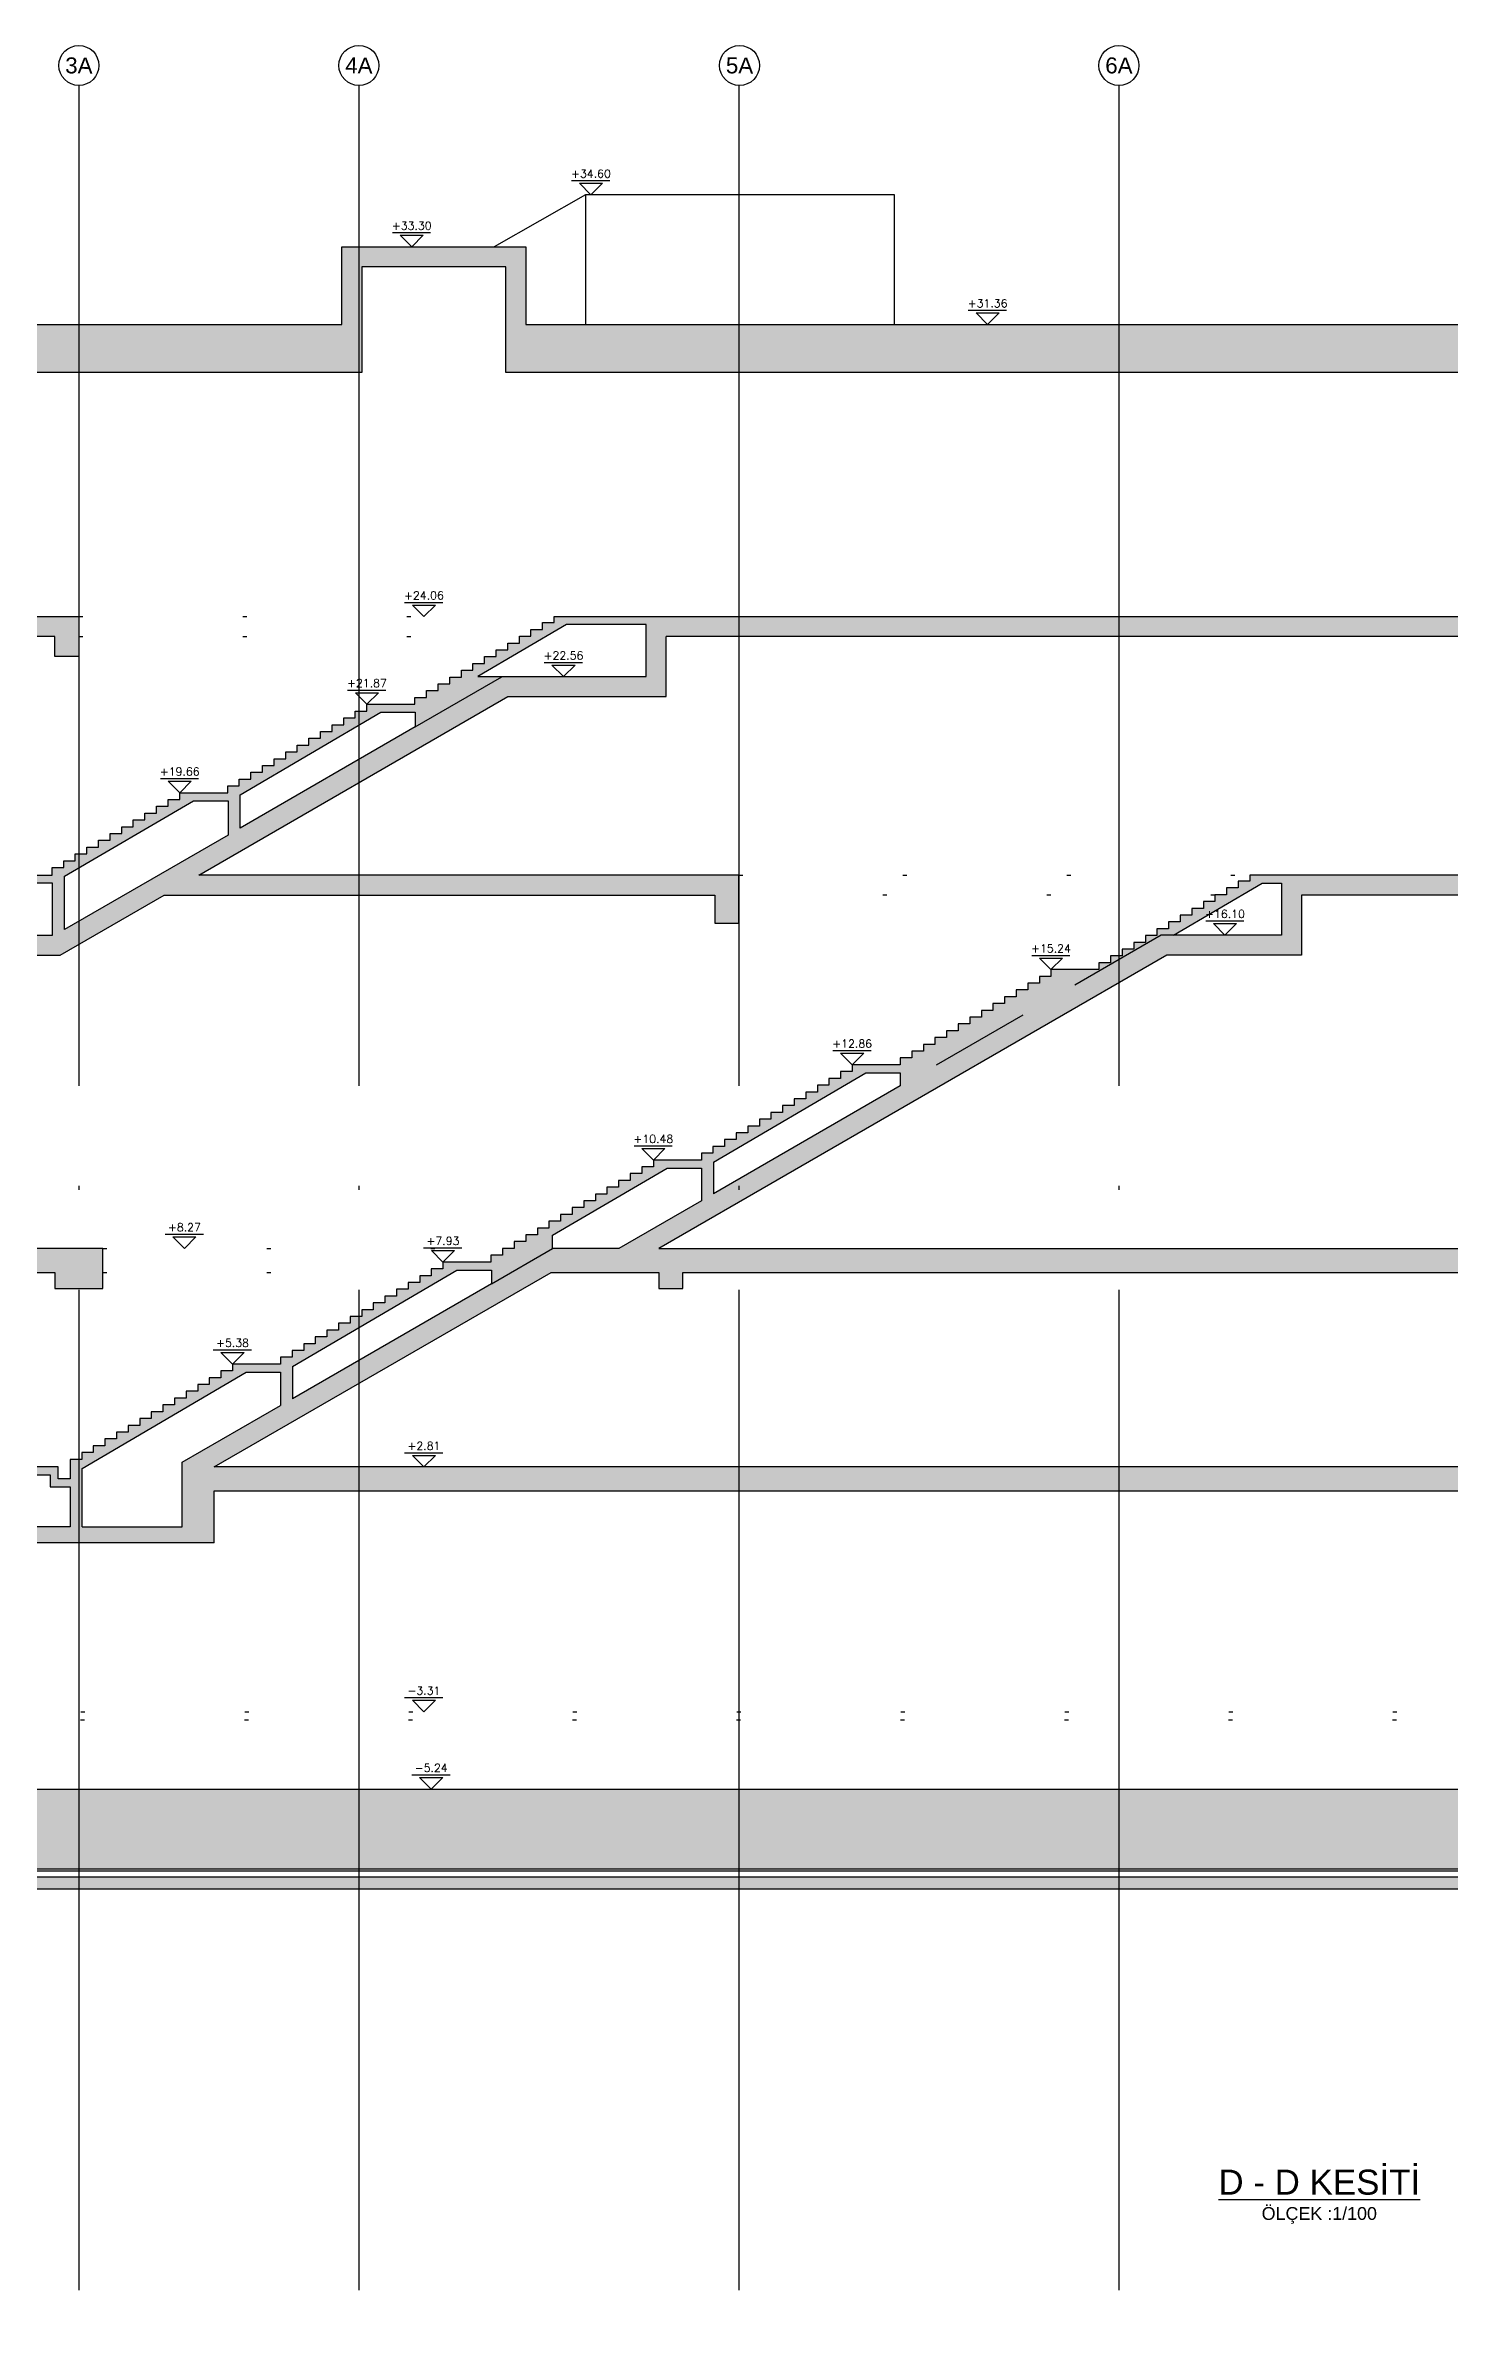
# Model space of a CAD drawing. Header units: millimetres. Extents: x 400382 to 401500, y 4543975 to 4544133.
# Drawn here: x 400922.4 to 400957.5, y 4544004.7 to 4544061.6 of the extents above; entities that cross this region are included whole.
import ezdxf
from ezdxf.enums import TextEntityAlignment as Align

# ---------------------------------------------------------------- set-up
doc = ezdxf.new("R2010")
doc.units = ezdxf.units.MM
for name, pattern in [('AKS', [3, 2.5, -0.25, 0, -0.25]), ('CIZGI', [0.4, 0.25, -0.15]), ('CONTINU', [0]), ('Dot', [4, 0, -4])]:
    doc.linetypes.add(name, pattern=pattern)
for name, color, linetype in [('aks prota', 2, 'AKS'), ('caks prota', 4, 'Continuous'), ('görünüş prota', 4, 'Continuous'), ('kesik prota', 2, 'CIZGI'), ('kesit prota', 1, 'Continuous'), ('kesit tarama prota', 252, 'Continuous'), ('kot prota', 4, 'Continuous'), ('PRT-CST-rc_level', 6, 'Continuous'), ('PRT-CST-rc_levermark', 4, 'Continuous'), ('t35 prota', 3, 'Continuous'), ('taks prota', 7, 'Continuous'), ('tplan prota', 7, 'Continuous')]:
    doc.layers.add(name, color=color, linetype=linetype)
doc.styles.add('Arial', font='Arial.ttf')
doc.styles.add('OLCU', font='romanstw.shx')
doc.styles.add('TAKS', font='Arial Unicode.ttf')

# ---------------------------------------------------------------- blocks, each defined once
blk = doc.blocks.new('KOTK5')
at = {"layer": 'PRT-CST-rc_levermark'}
blk.add_line((217, 160), (-213, 160), dxfattribs=at)
blk.add_lwpolyline([(130, 130), (-130, 130), (0, 0)], close=True, dxfattribs=at)
at = {"layer": 'PRT-CST-rc_level', "style": 'OLCU'}
blk.add_attdef('000.00', text='', height=90, dxfattribs=at).set_placement((0, 193), align=Align.CENTER)

msp = doc.modelspace()

# ---------------------------------------------------------------- hatches: boundary and pattern name
at = {"layer": 'kesit tarama prota'}
h = msp.add_hatch(color=256, dxfattribs=at)
h.dxf.hatch_style = 1
h.paths.add_polyline_path([(401014.165, 4544054.579), (400934.388, 4544054.579), (400934.388, 4544056.519), (400929.785, 4544056.519), (400929.785, 4544054.579), (400908.962, 4544054.579), (400908.962, 4544023.829), (400908.562, 4544023.829), (400908.562, 4544023.429), (400910.962, 4544023.429), (400910.962, 4544025.429), (400919.062, 4544025.429), (400919.062, 4544024.129), (400926.598, 4544024.129), (400926.598, 4544025.429), (401010.462, 4544025.429), (401010.462, 4544024.759), (401014.545, 4544024.759), (401014.545, 4544025.159), (401013.865, 4544025.159), (401013.865, 4544040.319), (401014.165, 4544040.319), (401014.165, 4544040.819), (400994.725, 4544040.819), (400994.725, 4544039.519), (400996.767, 4544039.519), (400996.767, 4544040.319), (401010.462, 4544040.319), (401010.462, 4544031.489), (401000.68, 4544031.489), (401000.68, 4544033.789), (401001.37, 4544033.789), (401001.37, 4544034.189), (400978.903, 4544034.189), (400978.903, 4544033.789), (400979.584, 4544033.789), (400979.584, 4544031.489), (400937.71, 4544031.489), (400950.406, 4544038.819), (400953.775, 4544038.819), (400953.775, 4544040.319), (400958.97, 4544040.319), (400958.97, 4544038.819), (400965.27, 4544038.819), (400965.27, 4544040.319), (400983.495, 4544040.319), (400983.495, 4544039.519), (400984.687, 4544039.519), (400984.687, 4544038.819), (400986.995, 4544038.819), (400994.638, 4544035.249), (400994.638, 4544035.827), (400989.836, 4544038.069), (400990.707, 4544038.069), (400991.546, 4544037.684), (400991.546, 4544038.029), (400991.546, 4544038.199), (400991.175, 4544038.199), (400991.175, 4544038.369), (400989.403, 4544038.369), (400989.403, 4544038.539), (400989.032, 4544038.539), (400989.032, 4544038.709), (400988.622, 4544038.709), (400988.622, 4544038.637), (400987.16, 4544039.319), (400985.538, 4544039.319), (400985.538, 4544040.819), (400965.957, 4544040.819), (400973.682, 4544045.279), (400977.705, 4544045.279), (400977.705, 4544046.779), (400984.007, 4544046.779), (400984.007, 4544045.779), (400985.028, 4544045.779), (400985.028, 4544046.779), (401014.165, 4544046.779), (401014.165, 4544047.279), (400974.881, 4544047.279), (400974.881, 4544047.129), (400974.591, 4544047.129), (400974.591, 4544046.959), (400974.301, 4544046.959), (400974.301, 4544046.789), (400974.011, 4544046.789), (400974.011, 4544046.619), (400973.721, 4544046.619), (400973.721, 4544046.449), (400973.431, 4544046.449), (400973.431, 4544046.279), (400973.141, 4544046.279), (400973.141, 4544046.109), (400972.851, 4544046.109), (400972.851, 4544045.939), (400972.561, 4544045.939), (400972.561, 4544045.769), (400972.271, 4544045.769), (400972.271, 4544045.599), (400971.981, 4544045.599), (400971.981, 4544045.429), (400971.691, 4544045.429), (400971.691, 4544045.259), (400971.401, 4544045.259), (400971.401, 4544045.089), (400970.211, 4544045.089), (400970.211, 4544044.919), (400969.921, 4544044.919), (400969.921, 4544044.749), (400969.631, 4544044.749), (400969.631, 4544044.579), (400969.341, 4544044.579), (400969.341, 4544044.409), (400969.051, 4544044.409), (400969.051, 4544044.239), (400968.761, 4544044.239), (400968.761, 4544044.069), (400968.471, 4544044.069), (400968.471, 4544043.899), (400968.181, 4544043.899), (400968.181, 4544043.729), (400967.891, 4544043.729), (400967.891, 4544043.559), (400967.601, 4544043.559), (400967.601, 4544043.389), (400967.311, 4544043.389), (400967.311, 4544043.219), (400967.021, 4544043.219), (400967.021, 4544043.049), (400966.731, 4544043.049), (400966.731, 4544042.879), (400965.541, 4544042.879), (400965.541, 4544042.709), (400965.251, 4544042.709), (400965.251, 4544042.539), (400964.961, 4544042.539), (400964.961, 4544042.369), (400964.671, 4544042.369), (400964.671, 4544042.199), (400964.381, 4544042.199), (400964.381, 4544042.029), (400964.091, 4544042.029), (400964.091, 4544041.859), (400963.801, 4544041.859), (400963.801, 4544041.689), (400963.511, 4544041.689), (400963.511, 4544041.519), (400963.221, 4544041.519), (400963.221, 4544041.349), (400962.931, 4544041.349), (400962.931, 4544041.179), (400962.641, 4544041.179), (400962.641, 4544041.009), (400962.351, 4544041.009), (400962.351, 4544040.819), (400960.595, 4544040.819), (400960.595, 4544040.619), (400962.361, 4544040.619), (400962.361, 4544039.319), (400959.47, 4544039.319), (400959.47, 4544040.619), (400959.795, 4544040.619), (400959.795, 4544040.819), (400952.483, 4544040.819), (400952.483, 4544040.669), (400952.193, 4544040.669), (400952.193, 4544040.499), (400951.903, 4544040.499), (400951.903, 4544040.329), (400951.613, 4544040.329), (400951.613, 4544040.159), (400951.323, 4544040.159), (400951.323, 4544039.989), (400951.033, 4544039.989), (400951.033, 4544039.819), (400950.743, 4544039.819), (400950.743, 4544039.649), (400950.453, 4544039.649), (400950.453, 4544039.479), (400950.163, 4544039.479), (400950.163, 4544039.309), (400949.873, 4544039.309), (400949.873, 4544039.139), (400949.583, 4544039.139), (400949.583, 4544038.969), (400949.293, 4544038.969), (400949.293, 4544038.799), (400949.003, 4544038.799), (400949.003, 4544038.629), (400948.713, 4544038.629), (400948.713, 4544038.459), (400947.513, 4544038.459), (400947.513, 4544038.289), (400947.223, 4544038.289), (400947.223, 4544038.119), (400946.933, 4544038.119), (400946.933, 4544037.949), (400946.643, 4544037.949), (400946.643, 4544037.779), (400946.353, 4544037.779), (400946.353, 4544037.609), (400946.063, 4544037.609), (400946.063, 4544037.439), (400945.773, 4544037.439), (400945.773, 4544037.269), (400945.483, 4544037.269), (400945.483, 4544037.099), (400945.193, 4544037.099), (400945.193, 4544036.929), (400944.903, 4544036.929), (400944.903, 4544036.759), (400944.613, 4544036.759), (400944.613, 4544036.589), (400944.323, 4544036.589), (400944.323, 4544036.419), (400944.033, 4544036.419), (400944.033, 4544036.249), (400943.743, 4544036.249), (400943.743, 4544036.079), (400942.543, 4544036.079), (400942.543, 4544035.909), (400942.253, 4544035.909), (400942.253, 4544035.739), (400941.963, 4544035.739), (400941.963, 4544035.569), (400941.673, 4544035.569), (400941.673, 4544035.399), (400941.383, 4544035.399), (400941.383, 4544035.229), (400941.093, 4544035.229), (400941.093, 4544035.059), (400940.803, 4544035.059), (400940.803, 4544034.889), (400940.513, 4544034.889), (400940.513, 4544034.719), (400940.223, 4544034.719), (400940.223, 4544034.549), (400939.933, 4544034.549), (400939.933, 4544034.379), (400939.643, 4544034.379), (400939.643, 4544034.209), (400939.353, 4544034.209), (400939.353, 4544034.039), (400939.063, 4544034.039), (400939.063, 4544033.869), (400938.773, 4544033.869), (400938.773, 4544033.699), (400937.573, 4544033.699), (400937.573, 4544033.529), (400937.283, 4544033.529), (400937.283, 4544033.359), (400936.993, 4544033.359), (400936.993, 4544033.189), (400936.703, 4544033.189), (400936.703, 4544033.019), (400936.413, 4544033.019), (400936.413, 4544032.849), (400936.123, 4544032.849), (400936.123, 4544032.679), (400935.833, 4544032.679), (400935.833, 4544032.509), (400935.543, 4544032.509), (400935.543, 4544032.339), (400935.253, 4544032.339), (400935.253, 4544032.169), (400934.963, 4544032.169), (400934.963, 4544031.999), (400934.673, 4544031.999), (400934.673, 4544031.829), (400934.383, 4544031.829), (400934.383, 4544031.659), (400934.093, 4544031.659), (400934.093, 4544031.489), (400933.803, 4544031.489), (400933.803, 4544031.319), (400933.513, 4544031.319), (400933.513, 4544031.149), (400932.313, 4544031.149), (400932.313, 4544030.979), (400932.023, 4544030.979), (400932.023, 4544030.809), (400931.733, 4544030.809), (400931.733, 4544030.639), (400931.443, 4544030.639), (400931.443, 4544030.469), (400931.153, 4544030.469), (400931.153, 4544030.299), (400930.863, 4544030.299), (400930.863, 4544030.129), (400930.573, 4544030.129), (400930.573, 4544029.959), (400930.283, 4544029.959), (400930.283, 4544029.789), (400929.993, 4544029.789), (400929.993, 4544029.619), (400929.703, 4544029.619), (400929.703, 4544029.449), (400929.413, 4544029.449), (400929.413, 4544029.279), (400929.123, 4544029.279), (400929.123, 4544029.109), (400928.833, 4544029.109), (400928.833, 4544028.939), (400928.543, 4544028.939), (400928.543, 4544028.769), (400928.253, 4544028.769), (400928.253, 4544028.599), (400927.053, 4544028.599), (400927.053, 4544028.429), (400926.763, 4544028.429), (400926.763, 4544028.259), (400926.473, 4544028.259), (400926.473, 4544028.089), (400926.183, 4544028.089), (400926.183, 4544027.919), (400925.893, 4544027.919), (400925.893, 4544027.749), (400925.603, 4544027.749), (400925.603, 4544027.579), (400925.313, 4544027.579), (400925.313, 4544027.409), (400925.023, 4544027.409), (400925.023, 4544027.239), (400924.733, 4544027.239), (400924.733, 4544027.069), (400924.443, 4544027.069), (400924.443, 4544026.899), (400924.153, 4544026.899), (400924.153, 4544026.729), (400923.863, 4544026.729), (400923.863, 4544026.559), (400923.573, 4544026.559), (400923.573, 4544026.389), (400923.283, 4544026.389), (400923.283, 4544026.219), (400922.993, 4544026.219), (400922.993, 4544025.729), (400922.693, 4544025.729), (400922.693, 4544026.029), (400920.762, 4544026.029), (400920.762, 4544025.829), (400922.493, 4544025.829), (400922.493, 4544025.529), (400922.993, 4544025.529), (400922.993, 4544024.529), (400919.662, 4544024.529), (400919.662, 4544025.829), (400919.962, 4544025.829), (400919.962, 4544026.029), (400910.962, 4544026.029), (400910.962, 4544030.889), (400922.612, 4544030.889), (400922.612, 4544030.489), (400923.812, 4544030.489), (400923.812, 4544031.489), (400910.462, 4544031.489), (400910.462, 4544040.319), (400918.012, 4544040.319), (400918.012, 4544038.819), (400922.745, 4544038.819), (400925.343, 4544040.319), (400939.112, 4544040.319), (400939.112, 4544039.619), (400939.712, 4544039.619), (400939.712, 4544040.819), (400926.209, 4544040.819), (400933.934, 4544045.279), (400937.897, 4544045.279), (400937.897, 4544046.779), (400965.712, 4544046.779), (400965.712, 4544047.279), (400935.093, 4544047.279), (400935.093, 4544047.129), (400934.803, 4544047.129), (400934.803, 4544046.959), (400934.513, 4544046.959), (400934.513, 4544046.789), (400934.223, 4544046.789), (400934.223, 4544046.619), (400933.933, 4544046.619), (400933.933, 4544046.449), (400933.643, 4544046.449), (400933.643, 4544046.279), (400933.353, 4544046.279), (400933.353, 4544046.109), (400933.063, 4544046.109), (400933.063, 4544045.939), (400932.773, 4544045.939), (400932.773, 4544045.769), (400932.483, 4544045.769), (400932.483, 4544045.599), (400932.193, 4544045.599), (400932.193, 4544045.429), (400931.903, 4544045.429), (400931.903, 4544045.259), (400931.613, 4544045.259), (400931.613, 4544045.089), (400930.413, 4544045.089), (400930.413, 4544044.919), (400930.123, 4544044.919), (400930.123, 4544044.749), (400929.833, 4544044.749), (400929.833, 4544044.579), (400929.543, 4544044.579), (400929.543, 4544044.409), (400929.253, 4544044.409), (400929.253, 4544044.239), (400928.963, 4544044.239), (400928.963, 4544044.069), (400928.673, 4544044.069), (400928.673, 4544043.899), (400928.383, 4544043.899), (400928.383, 4544043.729), (400928.093, 4544043.729), (400928.093, 4544043.559), (400927.803, 4544043.559), (400927.803, 4544043.389), (400927.513, 4544043.389), (400927.513, 4544043.219), (400927.223, 4544043.219), (400927.223, 4544043.049), (400926.933, 4544043.049), (400926.933, 4544042.879), (400925.733, 4544042.879), (400925.733, 4544042.709), (400925.443, 4544042.709), (400925.443, 4544042.539), (400925.153, 4544042.539), (400925.153, 4544042.369), (400924.863, 4544042.369), (400924.863, 4544042.199), (400924.573, 4544042.199), (400924.573, 4544042.029), (400924.283, 4544042.029), (400924.283, 4544041.859), (400923.993, 4544041.859), (400923.993, 4544041.689), (400923.703, 4544041.689), (400923.703, 4544041.519), (400923.413, 4544041.519), (400923.413, 4544041.349), (400923.123, 4544041.349), (400923.123, 4544041.179), (400922.833, 4544041.179), (400922.833, 4544041.009), (400922.543, 4544041.009), (400922.543, 4544040.819), (400920.762, 4544040.819), (400920.762, 4544040.619), (400922.553, 4544040.619), (400922.553, 4544039.319), (400918.512, 4544039.319), (400918.512, 4544040.319), (400919.662, 4544040.319), (400919.662, 4544040.619), (400919.962, 4544040.619), (400919.962, 4544040.819), (400910.462, 4544040.819), (400910.462, 4544046.779), (400922.612, 4544046.779), (400922.612, 4544046.279), (400923.212, 4544046.279), (400923.212, 4544047.279), (400910.462, 4544047.279), (400910.462, 4544053.379), (400930.285, 4544053.379), (400930.285, 4544056.019), (400933.888, 4544056.019), (400933.888, 4544053.379), (401014.165, 4544053.379)])
h.paths.add_polyline_path([(400937.397, 4544047.079), (400937.397, 4544045.779), (400933.185, 4544045.779), (400935.403, 4544047.079)], flags=16)
h.paths.add_polyline_path([(400931.623, 4544044.889), (400931.623, 4544044.522), (400927.243, 4544041.993), (400927.243, 4544042.829), (400930.757, 4544044.889)], flags=16)
h.paths.add_polyline_path([(400950.575, 4544039.319), (400952.793, 4544040.619), (400953.275, 4544040.619), (400953.275, 4544039.319)], flags=16)
h.paths.add_polyline_path([(400942.887, 4544035.879), (400943.743, 4544035.879), (400943.743, 4544035.55), (400939.073, 4544032.853), (400939.073, 4544033.643)], flags=16)
h.paths.add_polyline_path([(400926.943, 4544042.679), (400926.943, 4544041.82), (400922.853, 4544039.459), (400922.853, 4544040.789), (400926.077, 4544042.679)], flags=16)
h.paths.add_polyline_path([(400938.773, 4544033.499), (400938.773, 4544032.68), (400936.71, 4544031.489), (400935.055, 4544031.489), (400935.055, 4544031.822), (400937.917, 4544033.499)], flags=16)
h.paths.add_polyline_path([(400964.697, 4544030.889), (400964.697, 4544030.489), (401010.462, 4544030.489), (401010.462, 4544026.029), (400926.598, 4544026.029), (400935.016, 4544030.889), (400937.712, 4544030.889), (400937.712, 4544030.489), (400938.312, 4544030.489), (400938.312, 4544030.889)], flags=16)
h.paths.add_polyline_path([(400933.523, 4544030.949), (400933.523, 4544030.605), (400928.553, 4544027.735), (400928.553, 4544028.543), (400932.657, 4544030.949)], flags=16)
h.paths.add_polyline_path([(400962.661, 4544040.789), (400965.885, 4544042.679), (400966.731, 4544042.679), (400966.731, 4544041.843), (400964.77, 4544040.711), (400964.77, 4544039.319), (400962.661, 4544039.319)], flags=16)
h.paths.add_polyline_path([(400967.031, 4544042.823), (400970.555, 4544044.889), (400971.401, 4544044.889), (400971.401, 4544044.539), (400967.031, 4544042.016)], flags=16)
h.paths.add_polyline_path([(400928.253, 4544028.399), (400928.253, 4544027.562), (400925.798, 4544026.145), (400925.798, 4544024.529), (400923.293, 4544024.529), (400923.293, 4544025.993), (400927.397, 4544028.399)], flags=16)
h.paths.add_polyline_path([(400973.548, 4544046.116), (400975.191, 4544047.079), (400977.205, 4544047.079), (400977.205, 4544045.779), (400973.548, 4544045.779)], flags=16)
h.paths.add_polyline_path([(400980.094, 4544033.789), (401000.17, 4544033.789), (401000.17, 4544031.489), (400980.094, 4544031.489)], flags=16)
h = msp.add_hatch(color=256, dxfattribs=at)
h.dxf.hatch_style = 1
h.paths.add_polyline_path([(401014.545, 4544017.187), (401013.865, 4544017.187), (401013.865, 4544017.979), (400910.598, 4544017.979), (400910.462, 4544017.979), (400910.462, 4544017.979), (400908.962, 4544017.979), (400908.962, 4544016.979), (400908.562, 4544016.979), (400908.562, 4544016.579), (400908.962, 4544016.579), (400908.962, 4544015.979), (400978.373, 4544015.979), (400978.648, 4544015.429), (401001.615, 4544015.429), (401001.89, 4544015.979), (401013.865, 4544015.979), (401013.865, 4544016.787), (401014.545, 4544016.787)])
h = msp.add_hatch(dxfattribs=at)
h.set_pattern_fill('AR-CONC', color=253, scale=0.001)
h.set_pattern_definition([(50, (401082.28934, 4543709.78751), (0.18218467, -0.015939086), [0.01905, -0.20955]), (355, (401082.28934, 4543709.7875), (-0.03524342, 0.19105685), [0.01524, -0.16764058]), (100.451445, (401082.30452, 4543709.78618), (0.14694125, 0.17511775), [0.01619001, -0.17809024]), (46.1842, (401082.28934, 4543709.8383), (0.27107904, -0.04204233), [0.028575, -0.314325]), (96.63556, (401082.31193, 4543709.8348), (0.23740413, 0.24742612), [0.02428502, -0.2671356]), (351.18415, (401082.28934, 4543709.8383), (0.23740413, 0.24742612), [0.02285997, -0.25145973]), (21, (401082.31474, 4543709.82561), (0.15161439, -0.1022652), [0.01905, -0.20955]), (326, (401082.31474, 4543709.8256), (0.06180203, 0.18418797), [0.01524, -0.16764]), (71.451445, (401082.32738, 4543709.81709), (0.21341642, 0.08192277), [0.01619001, -0.17808994]), (37.5, (401082.28934, 4543709.78751), (0.003088603, 0.084555039), [0, -0.165608, 0, -0.17018, 0, -0.168275]), (7.5, (401082.28934, 4543709.78751), (0.066819663, 0.100180575), [0, -0.097028, 0, -0.161798, 0, -0.064135]), (327.5, (401082.2327, 4543709.78751), (0.135590595, -0.005728744), [0, -0.0635, 0, -0.19812, 0, -0.26289]), (317.5, (401082.2073, 4543709.78751), (0.14812918, 0.02542649), [0, -0.08255, 0, -0.131572, 0, -0.18669])])
h.paths.add_polyline_path([(401001.924, 4544014.929), (401002.199, 4544015.479), (401014.665, 4544015.479), (401014.665, 4544015.779), (401002.014, 4544015.779), (401001.739, 4544015.229), (400978.524, 4544015.229), (400978.249, 4544015.779), (400908.162, 4544015.779), (400908.162, 4544015.479), (400978.064, 4544015.479), (400978.339, 4544014.929)])

# ---------------------------------------------------------------- linework, layer by layer
at = {"layer": 'aks prota', "ltscale": 10}
for p, q in [((400923.212, 4544060.553), (400923.212, 4544004.747)), ((400930.212, 4544060.553), (400930.212, 4544004.747)), ((400939.712, 4544060.553), (400939.712, 4544004.747)), ((400949.212, 4544060.553), (400949.212, 4544004.747))]:
    msp.add_line(p, q, dxfattribs=at)
at = {"layer": 'caks prota', "ltscale": 0.05}
for centre in [(400923.212, 4544061.053), (400930.212, 4544061.053), (400939.728, 4544061.053), (400949.212, 4544061.053)]:
    msp.add_circle(centre, 0.5, dxfattribs=at)
at = {"layer": 'görünüş prota', "color": 4}
for p, q in [((400935.874, 4544057.819), (400935.874, 4544054.579)), ((400943.602, 4544057.819), (400935.874, 4544057.819)), ((400943.602, 4544054.579), (400943.602, 4544057.819))]:
    msp.add_line(p, q, dxfattribs=at)
at = {"layer": 'görünüş prota', "color": 4, "linetype": 'Dot'}
for p, q in [((400910.951, 4544019.709), (401010.452, 4544019.709)), ((400910.962, 4544019.909), (401010.462, 4544019.909))]:
    msp.add_line(p, q, dxfattribs=at)
at = {"layer": 'görünüş prota', "color": 4}
msp.add_lwpolyline([(400935.874, 4544057.819), (400933.592, 4544056.519)], dxfattribs=at)
at = {"layer": 'görünüş prota', "color": 4, "linetype": 'Dot'}
for points in [[(400923.212, 4544047.279), (400935.093, 4544047.279)], [(400923.212, 4544046.779), (400934.223, 4544046.779)], [(400939.712, 4544040.819), (400952.483, 4544040.819)], [(400951.613, 4544040.319), (400939.712, 4544040.319)], [(400923.812, 4544031.489), (400933.803, 4544031.489)], [(400923.812, 4544030.889), (400932.023, 4544030.889)]]:
    msp.add_lwpolyline(points, dxfattribs=at)
at = {"layer": 'görünüş prota'}
for points in [[(401014.665, 4544015.929), (401001.921, 4544015.929), (401001.646, 4544015.379), (400978.617, 4544015.379), (400978.342, 4544015.929), (400908.162, 4544015.929)], [(401014.665, 4544015.779), (401002.014, 4544015.779), (401001.739, 4544015.229), (400978.524, 4544015.229), (400978.249, 4544015.779), (400908.162, 4544015.779)], [(401014.665, 4544015.479), (401002.199, 4544015.479), (401001.924, 4544014.929), (400978.339, 4544014.929), (400978.064, 4544015.479), (400908.162, 4544015.479)]]:
    msp.add_lwpolyline(points, dxfattribs=at)
at = {"layer": 'kesik prota', "ltscale": 10}
for points in [[(400931.623, 4544044.522), (400933.8, 4544045.779)], [(400950.575, 4544039.319), (400950.272, 4544039.319), (400943.743, 4544035.55)], [(400933.523, 4544030.605), (400935.055, 4544031.489)]]:
    msp.add_lwpolyline(points, dxfattribs=at)
at = {"layer": 'kesit prota'}
for p, q in [((400939.073, 4544033.643), (400939.073, 4544032.853)), ((400928.553, 4544028.543), (400928.553, 4544027.735))]:
    msp.add_line(p, q, dxfattribs=at)
at = {"layer": 'kesit prota', "color": 1}
for p, q in [((400925.798, 4544026.145), (400928.253, 4544027.562)), ((400926.598, 4544024.129), (400926.598, 4544025.429)), ((400926.598, 4544025.429), (401010.462, 4544025.429)), ((400926.598, 4544024.129), (400919.062, 4544024.129))]:
    msp.add_line(p, q, dxfattribs=at)
for points in [[(400908.962, 4544054.579), (400929.785, 4544054.579), (400929.785, 4544056.519), (400934.388, 4544056.519), (400934.388, 4544054.579), (401014.165, 4544054.579), (401014.165, 4544053.379), (400933.888, 4544053.379), (400933.888, 4544056.019)], [(400933.888, 4544056.019), (400930.285, 4544056.019), (400930.285, 4544053.379), (400910.462, 4544053.379), (400910.462, 4544047.279), (400923.212, 4544047.279), (400923.212, 4544046.279), (400922.612, 4544046.279), (400922.612, 4544046.779)], [(400920.762, 4544040.819), (400922.543, 4544040.819), (400922.543, 4544041.009), (400922.833, 4544041.009), (400922.833, 4544041.179), (400923.123, 4544041.179), (400923.123, 4544041.349), (400923.413, 4544041.349), (400923.413, 4544041.519), (400923.703, 4544041.519), (400923.703, 4544041.689), (400923.993, 4544041.689), (400923.993, 4544041.859), (400924.283, 4544041.859), (400924.283, 4544042.029), (400924.573, 4544042.029), (400924.573, 4544042.199), (400924.863, 4544042.199), (400924.863, 4544042.369), (400925.153, 4544042.369), (400925.153, 4544042.539), (400925.443, 4544042.539), (400925.443, 4544042.709), (400925.733, 4544042.709), (400925.733, 4544042.879), (400926.933, 4544042.879), (400926.933, 4544043.049), (400927.223, 4544043.049), (400927.223, 4544043.219), (400927.513, 4544043.219), (400927.513, 4544043.389), (400927.803, 4544043.389), (400927.803, 4544043.559), (400928.093, 4544043.559), (400928.093, 4544043.729), (400928.383, 4544043.729), (400928.383, 4544043.899), (400928.673, 4544043.899), (400928.673, 4544044.069), (400928.963, 4544044.069), (400928.963, 4544044.239), (400929.253, 4544044.239), (400929.253, 4544044.409), (400929.543, 4544044.409), (400929.543, 4544044.579), (400929.833, 4544044.579), (400929.833, 4544044.749), (400930.123, 4544044.749), (400930.123, 4544044.919), (400930.413, 4544044.919), (400930.413, 4544045.089), (400931.613, 4544045.089), (400931.613, 4544045.259), (400931.903, 4544045.259), (400931.903, 4544045.429), (400932.193, 4544045.429), (400932.193, 4544045.599), (400932.483, 4544045.599), (400932.483, 4544045.769), (400932.773, 4544045.769), (400932.773, 4544045.939), (400933.063, 4544045.939), (400933.063, 4544046.109), (400933.353, 4544046.109), (400933.353, 4544046.279), (400933.643, 4544046.279), (400933.643, 4544046.449), (400933.933, 4544046.449), (400933.933, 4544046.619), (400934.223, 4544046.619), (400934.223, 4544046.789), (400934.513, 4544046.789), (400934.513, 4544046.959), (400934.803, 4544046.959), (400934.803, 4544047.129), (400935.093, 4544047.129), (400935.093, 4544047.279), (400965.712, 4544047.279)], [(400922.612, 4544046.779), (400910.462, 4544046.779)], [(400918.012, 4544038.819), (400922.745, 4544038.819), (400925.343, 4544040.319), (400939.112, 4544040.319), (400939.112, 4544039.619), (400939.712, 4544039.619), (400939.712, 4544040.819), (400926.209, 4544040.819), (400933.934, 4544045.279), (400937.897, 4544045.279), (400937.897, 4544046.779)], [(400935.403, 4544047.079), (400933.185, 4544045.779), (400937.397, 4544045.779), (400937.397, 4544047.079), (400935.403, 4544047.079)], [(400965.712, 4544046.779), (400937.897, 4544046.779)], [(400918.512, 4544039.319), (400922.553, 4544039.319), (400922.553, 4544040.619), (400920.762, 4544040.619)], [(400959.795, 4544040.819), (400952.483, 4544040.819), (400952.483, 4544040.669), (400952.193, 4544040.669), (400952.193, 4544040.499), (400951.903, 4544040.499), (400951.903, 4544040.329), (400951.613, 4544040.329), (400951.613, 4544040.159), (400951.323, 4544040.159), (400951.323, 4544039.989), (400951.033, 4544039.989), (400951.033, 4544039.819), (400950.743, 4544039.819), (400950.743, 4544039.649), (400950.453, 4544039.649), (400950.453, 4544039.479), (400950.163, 4544039.479), (400950.163, 4544039.309), (400949.873, 4544039.309), (400949.873, 4544039.139), (400949.583, 4544039.139), (400949.583, 4544038.969), (400949.293, 4544038.969), (400949.293, 4544038.799), (400949.003, 4544038.799), (400949.003, 4544038.629), (400948.713, 4544038.629), (400948.713, 4544038.459), (400947.513, 4544038.459), (400947.513, 4544038.289), (400947.223, 4544038.289), (400947.223, 4544038.119), (400946.933, 4544038.119), (400946.933, 4544037.949), (400946.643, 4544037.949), (400946.643, 4544037.779), (400946.353, 4544037.779), (400946.353, 4544037.609), (400946.063, 4544037.609), (400946.063, 4544037.439), (400945.773, 4544037.439), (400945.773, 4544037.269), (400945.483, 4544037.269), (400945.483, 4544037.099), (400945.193, 4544037.099), (400945.193, 4544036.929), (400944.903, 4544036.929), (400944.903, 4544036.759), (400944.613, 4544036.759), (400944.613, 4544036.589), (400944.323, 4544036.589), (400944.323, 4544036.419), (400944.033, 4544036.419), (400944.033, 4544036.249), (400943.743, 4544036.249), (400943.743, 4544036.079), (400942.543, 4544036.079), (400942.543, 4544035.909), (400942.253, 4544035.909), (400942.253, 4544035.739), (400941.963, 4544035.739), (400941.963, 4544035.569), (400941.673, 4544035.569), (400941.673, 4544035.399), (400941.383, 4544035.399), (400941.383, 4544035.229), (400941.093, 4544035.229), (400941.093, 4544035.059), (400940.803, 4544035.059), (400940.803, 4544034.889), (400940.513, 4544034.889), (400940.513, 4544034.719), (400940.223, 4544034.719), (400940.223, 4544034.549), (400939.933, 4544034.549), (400939.933, 4544034.379), (400939.643, 4544034.379), (400939.643, 4544034.209), (400939.353, 4544034.209), (400939.353, 4544034.039), (400939.063, 4544034.039), (400939.063, 4544033.869), (400938.773, 4544033.869), (400938.773, 4544033.699), (400937.573, 4544033.699), (400937.573, 4544033.529), (400937.283, 4544033.529), (400937.283, 4544033.359), (400936.993, 4544033.359), (400936.993, 4544033.189), (400936.703, 4544033.189), (400936.703, 4544033.019), (400936.413, 4544033.019), (400936.413, 4544032.849), (400936.123, 4544032.849), (400936.123, 4544032.679), (400935.833, 4544032.679), (400935.833, 4544032.509), (400935.543, 4544032.509), (400935.543, 4544032.339), (400935.253, 4544032.339), (400935.253, 4544032.169), (400934.963, 4544032.169), (400934.963, 4544031.999), (400934.673, 4544031.999), (400934.673, 4544031.829), (400934.383, 4544031.829), (400934.383, 4544031.659), (400934.093, 4544031.659), (400934.093, 4544031.489), (400933.803, 4544031.489), (400933.803, 4544031.319), (400933.513, 4544031.319), (400933.513, 4544031.149), (400932.313, 4544031.149), (400932.313, 4544030.979), (400932.023, 4544030.979), (400932.023, 4544030.809), (400931.733, 4544030.809), (400931.733, 4544030.639), (400931.443, 4544030.639), (400931.443, 4544030.469), (400931.153, 4544030.469), (400931.153, 4544030.299), (400930.863, 4544030.299), (400930.863, 4544030.129), (400930.573, 4544030.129), (400930.573, 4544029.959), (400930.283, 4544029.959), (400930.283, 4544029.789), (400929.993, 4544029.789), (400929.993, 4544029.619), (400929.703, 4544029.619), (400929.703, 4544029.449), (400929.413, 4544029.449), (400929.413, 4544029.279), (400929.123, 4544029.279), (400929.123, 4544029.109), (400928.833, 4544029.109), (400928.833, 4544028.939), (400928.543, 4544028.939), (400928.543, 4544028.769), (400928.253, 4544028.769), (400928.253, 4544028.599), (400927.053, 4544028.599), (400927.053, 4544028.429), (400926.763, 4544028.429), (400926.763, 4544028.259), (400926.473, 4544028.259), (400926.473, 4544028.089), (400926.183, 4544028.089), (400926.183, 4544027.919), (400925.893, 4544027.919), (400925.893, 4544027.749), (400925.603, 4544027.749), (400925.603, 4544027.579), (400925.313, 4544027.579), (400925.313, 4544027.409), (400925.023, 4544027.409), (400925.023, 4544027.239), (400924.733, 4544027.239), (400924.733, 4544027.069), (400924.443, 4544027.069), (400924.443, 4544026.899), (400924.153, 4544026.899), (400924.153, 4544026.729), (400923.863, 4544026.729), (400923.863, 4544026.559), (400923.573, 4544026.559), (400923.573, 4544026.389), (400923.283, 4544026.389), (400923.283, 4544026.219), (400922.993, 4544026.219), (400922.993, 4544025.729), (400922.693, 4544025.729), (400922.693, 4544026.029), (400920.762, 4544026.029)], [(400958.97, 4544040.319), (400953.775, 4544040.319), (400953.775, 4544038.819), (400950.406, 4544038.819), (400937.71, 4544031.489), (400979.584, 4544031.489)], [(400910.962, 4544030.889), (400922.612, 4544030.889), (400922.612, 4544030.489), (400923.812, 4544030.489), (400923.812, 4544031.489), (400910.462, 4544031.489)], [(400937.712, 4544030.889), (400937.712, 4544030.489), (400938.312, 4544030.489), (400938.312, 4544030.889), (400964.697, 4544030.889), (400964.697, 4544030.489), (401010.462, 4544030.489), (401010.462, 4544026.029), (400926.598, 4544026.029), (400935.016, 4544030.889), (400937.712, 4544030.889)], [(400920.762, 4544025.829), (400922.493, 4544025.829), (400922.493, 4544025.529), (400922.993, 4544025.529), (400922.993, 4544024.529), (400919.662, 4544024.529)], [(400923.293, 4544024.529), (400925.798, 4544024.529), (400925.798, 4544026.145)], [(400908.962, 4544016.579), (400908.562, 4544016.579), (400908.562, 4544016.979), (400908.962, 4544016.979), (400908.962, 4544017.979), (400910.462, 4544017.979), (400910.462, 4544017.979), (401013.865, 4544017.979), (401013.865, 4544017.187), (401014.545, 4544017.187), (401014.545, 4544016.787), (401013.865, 4544016.787), (401013.865, 4544015.979), (401001.89, 4544015.979), (401001.615, 4544015.429), (400978.648, 4544015.429)], [(400978.648, 4544015.429), (400978.373, 4544015.979), (400908.962, 4544015.979), (400908.962, 4544016.579)]]:
    msp.add_lwpolyline(points, dxfattribs=at)
at = {"layer": 'kesit prota'}
for points in [[(400931.623, 4544044.889), (400931.623, 4544044.522), (400927.243, 4544041.993), (400927.243, 4544042.829), (400930.757, 4544044.889)], [(400938.773, 4544033.499), (400938.773, 4544032.68), (400936.71, 4544031.489), (400935.055, 4544031.489), (400935.055, 4544031.822), (400937.917, 4544033.499)]]:
    msp.add_lwpolyline(points, close=True, dxfattribs=at)
for points in [[(400922.853, 4544040.789), (400926.077, 4544042.679), (400926.943, 4544042.679), (400926.943, 4544041.82), (400922.853, 4544039.459), (400922.853, 4544040.789)], [(400953.275, 4544040.619), (400953.275, 4544039.319), (400950.575, 4544039.319), (400952.793, 4544040.619), (400953.275, 4544040.619)], [(400939.073, 4544033.643), (400942.887, 4544035.879), (400943.743, 4544035.879), (400943.743, 4544035.55), (400939.073, 4544032.853)], [(400928.553, 4544028.543), (400932.657, 4544030.949), (400933.523, 4544030.949), (400933.523, 4544030.605), (400928.553, 4544027.735)], [(400923.293, 4544024.529), (400923.293, 4544025.993), (400927.397, 4544028.399), (400928.253, 4544028.399), (400928.253, 4544027.562)]]:
    msp.add_lwpolyline(points, dxfattribs=at)

# ---------------------------------------------------------------- block references
at = {"layer": 'kot prota', "linetype": 'CONTINU', "ltscale": 0.1}
ref = msp.add_blockref('KOTK5', (400936.013, 4544057.819), dxfattribs=dict(at, xscale=-0.002222222222222222, yscale=0.002222222222222222, zscale=0.002222222222222222, rotation=359.9999999999229))
ref.add_attrib('000.00', '+34.60', dxfattribs={"layer": 'PRT-CST-rc_level', "height": 0.2, "style": 'OLCU'}).set_placement((400936.013, 4544058.248), align=Align.CENTER)
ref = msp.add_blockref('KOTK5', (400931.532, 4544056.519), dxfattribs=dict(at, xscale=-0.002222222222222222, yscale=0.002222222222222222, zscale=0.002222222222222222, rotation=359.9999999999229))
ref.add_attrib('000.00', '+33.30', dxfattribs={"layer": 'PRT-CST-rc_level', "height": 0.2, "style": 'OLCU'}).set_placement((400931.532, 4544056.948), align=Align.CENTER)
ref = msp.add_blockref('KOTK5', (400945.929, 4544054.579), dxfattribs=dict(at, xscale=-0.002222222222222222, yscale=0.002222222222222222, zscale=0.002222222222222222, rotation=359.9999999999229))
ref.add_attrib('000.00', '+31.36', dxfattribs={"layer": 'PRT-CST-rc_level', "height": 0.2, "style": 'OLCU'}).set_placement((400945.929, 4544055.008), align=Align.CENTER)
ref = msp.add_blockref('KOTK5', (400931.838, 4544047.279), dxfattribs=dict(at, xscale=-0.002222222222222222, yscale=0.002222222222222222, zscale=0.002222222222222222, rotation=359.9999999999229))
ref.add_attrib('000.00', '+24.06', dxfattribs={"layer": 'PRT-CST-rc_level', "height": 0.2, "style": 'OLCU'}).set_placement((400931.838, 4544047.708), align=Align.CENTER)
ref = msp.add_blockref('KOTK5', (400935.327, 4544045.779), dxfattribs=dict(at, xscale=-0.002222222222222222, yscale=0.002222222222222222, zscale=0.002222222222222222, rotation=359.9999999999229))
ref.add_attrib('000.00', '+22.56', dxfattribs={"layer": 'PRT-CST-rc_level', "height": 0.2, "style": 'OLCU'}).set_placement((400935.327, 4544046.208), align=Align.CENTER)
ref = msp.add_blockref('KOTK5', (400930.413, 4544045.089), dxfattribs=dict(at, xscale=-0.002222222222222222, yscale=0.002222222222222222, zscale=0.002222222222222222, rotation=359.9999999999229))
ref.add_attrib('000.00', '+21.87', dxfattribs={"layer": 'PRT-CST-rc_level', "height": 0.2, "style": 'OLCU'}).set_placement((400930.413, 4544045.518), align=Align.CENTER)
ref = msp.add_blockref('KOTK5', (400925.733, 4544042.879), dxfattribs=dict(at, xscale=-0.002222222222222222, yscale=0.002222222222222222, zscale=0.002222222222222222, rotation=359.9999999999229))
ref.add_attrib('000.00', '+19.66', dxfattribs={"layer": 'PRT-CST-rc_level', "height": 0.2, "style": 'OLCU'}).set_placement((400925.733, 4544043.308), align=Align.CENTER)
ref = msp.add_blockref('KOTK5', (400951.863, 4544039.319), dxfattribs=dict(at, xscale=-0.002222222222222222, yscale=0.002222222222222222, zscale=0.002222222222222222, rotation=359.9999999999229))
ref.add_attrib('000.00', '+16.10', dxfattribs={"layer": 'PRT-CST-rc_level', "height": 0.2, "style": 'OLCU'}).set_placement((400951.863, 4544039.749), align=Align.CENTER)
ref = msp.add_blockref('KOTK5', (400947.513, 4544038.459), dxfattribs=dict(at, xscale=-0.002222222222222222, yscale=0.002222222222222222, zscale=0.002222222222222222, rotation=359.9999999999229))
ref.add_attrib('000.00', '+15.24', dxfattribs={"layer": 'PRT-CST-rc_level', "height": 0.2, "style": 'OLCU'}).set_placement((400947.513, 4544038.888), align=Align.CENTER)
ref = msp.add_blockref('KOTK5', (400942.543, 4544036.079), dxfattribs=dict(at, xscale=-0.002222222222222222, yscale=0.002222222222222222, zscale=0.002222222222222222, rotation=359.9999999999229))
ref.add_attrib('000.00', '+12.86', dxfattribs={"layer": 'PRT-CST-rc_level', "height": 0.2, "style": 'OLCU'}).set_placement((400942.543, 4544036.508), align=Align.CENTER)
ref = msp.add_blockref('KOTK5', (400937.573, 4544033.699), dxfattribs=dict(at, xscale=-0.002222222222222222, yscale=0.002222222222222222, zscale=0.002222222222222222, rotation=359.9999999999229))
ref.add_attrib('000.00', '+10.48', dxfattribs={"layer": 'PRT-CST-rc_level', "height": 0.2, "style": 'OLCU'}).set_placement((400937.573, 4544034.128), align=Align.CENTER)
ref = msp.add_blockref('KOTK5', (400925.85, 4544031.489), dxfattribs=dict(at, xscale=-0.002222222222222222, yscale=0.002222222222222222, zscale=0.002222222222222222, rotation=359.9999999999229))
ref.add_attrib('000.00', '+8.27', dxfattribs={"layer": 'PRT-CST-rc_level', "height": 0.2, "style": 'OLCU'}).set_placement((400925.85, 4544031.918), align=Align.CENTER)
ref = msp.add_blockref('KOTK5', (400932.313, 4544031.149), dxfattribs=dict(at, xscale=-0.002222222222222222, yscale=0.002222222222222222, zscale=0.002222222222222222, rotation=359.9999999999229))
ref.add_attrib('000.00', '+7.93', dxfattribs={"layer": 'PRT-CST-rc_level', "height": 0.2, "style": 'OLCU'}).set_placement((400932.313, 4544031.578), align=Align.CENTER)
ref = msp.add_blockref('KOTK5', (400927.053, 4544028.599), dxfattribs=dict(at, xscale=-0.002222222222222222, yscale=0.002222222222222222, zscale=0.002222222222222222, rotation=359.9999999999229))
ref.add_attrib('000.00', '+5.38', dxfattribs={"layer": 'PRT-CST-rc_level', "height": 0.2, "style": 'OLCU'}).set_placement((400927.053, 4544029.028), align=Align.CENTER)
ref = msp.add_blockref('KOTK5', (400931.838, 4544026.029), dxfattribs=dict(at, xscale=-0.002222222222222222, yscale=0.002222222222222222, zscale=0.002222222222222222, rotation=359.9999999999229))
ref.add_attrib('000.00', '+2.81', dxfattribs={"layer": 'PRT-CST-rc_level', "height": 0.2, "style": 'OLCU'}).set_placement((400931.838, 4544026.458), align=Align.CENTER)
ref = msp.add_blockref('KOTK5', (400931.838, 4544019.909), dxfattribs=dict(at, xscale=-0.002222222222222222, yscale=0.002222222222222222, zscale=0.002222222222222222, rotation=359.9999999999229))
ref.add_attrib('000.00', '-3.31', dxfattribs={"layer": 'PRT-CST-rc_level', "height": 0.2, "style": 'OLCU'}).set_placement((400931.838, 4544020.338), align=Align.CENTER)
ref = msp.add_blockref('KOTK5', (400932.02, 4544017.979), dxfattribs=dict(at, xscale=-0.002222222222222222, yscale=0.002222222222222222, zscale=0.002222222222222222, rotation=359.9999999999229))
ref.add_attrib('000.00', '-5.24', dxfattribs={"layer": 'PRT-CST-rc_level', "height": 0.2, "style": 'OLCU'}).set_placement((400932.02, 4544018.408), align=Align.CENTER)

# ---------------------------------------------------------------- texts
at = {"layer": 't35 prota', "style": 'Arial'}
msp.add_text('ÖLÇEK :1/100', height=0.32, dxfattribs=at).set_placement((400954.221, 4544007.358), align=Align.MIDDLE)
at = {"layer": 'taks prota', "style": 'TAKS'}
for s, p in [('3A', (400923.212, 4544061.053)), ('4A', (400930.212, 4544061.053)), ('5A', (400939.728, 4544061.053)), ('6A', (400949.212, 4544061.053))]:
    msp.add_text(s, height=0.4, rotation=359.5052, dxfattribs=at).set_placement(p, align=Align.MIDDLE_CENTER)
at = {"layer": 'tplan prota', "style": 'Arial'}
msp.add_text('%%UD - D KESİTİ', height=0.625, dxfattribs=at).set_placement((400954.221, 4544008.233), align=Align.MIDDLE)

doc.saveas('drawing.dxf')
